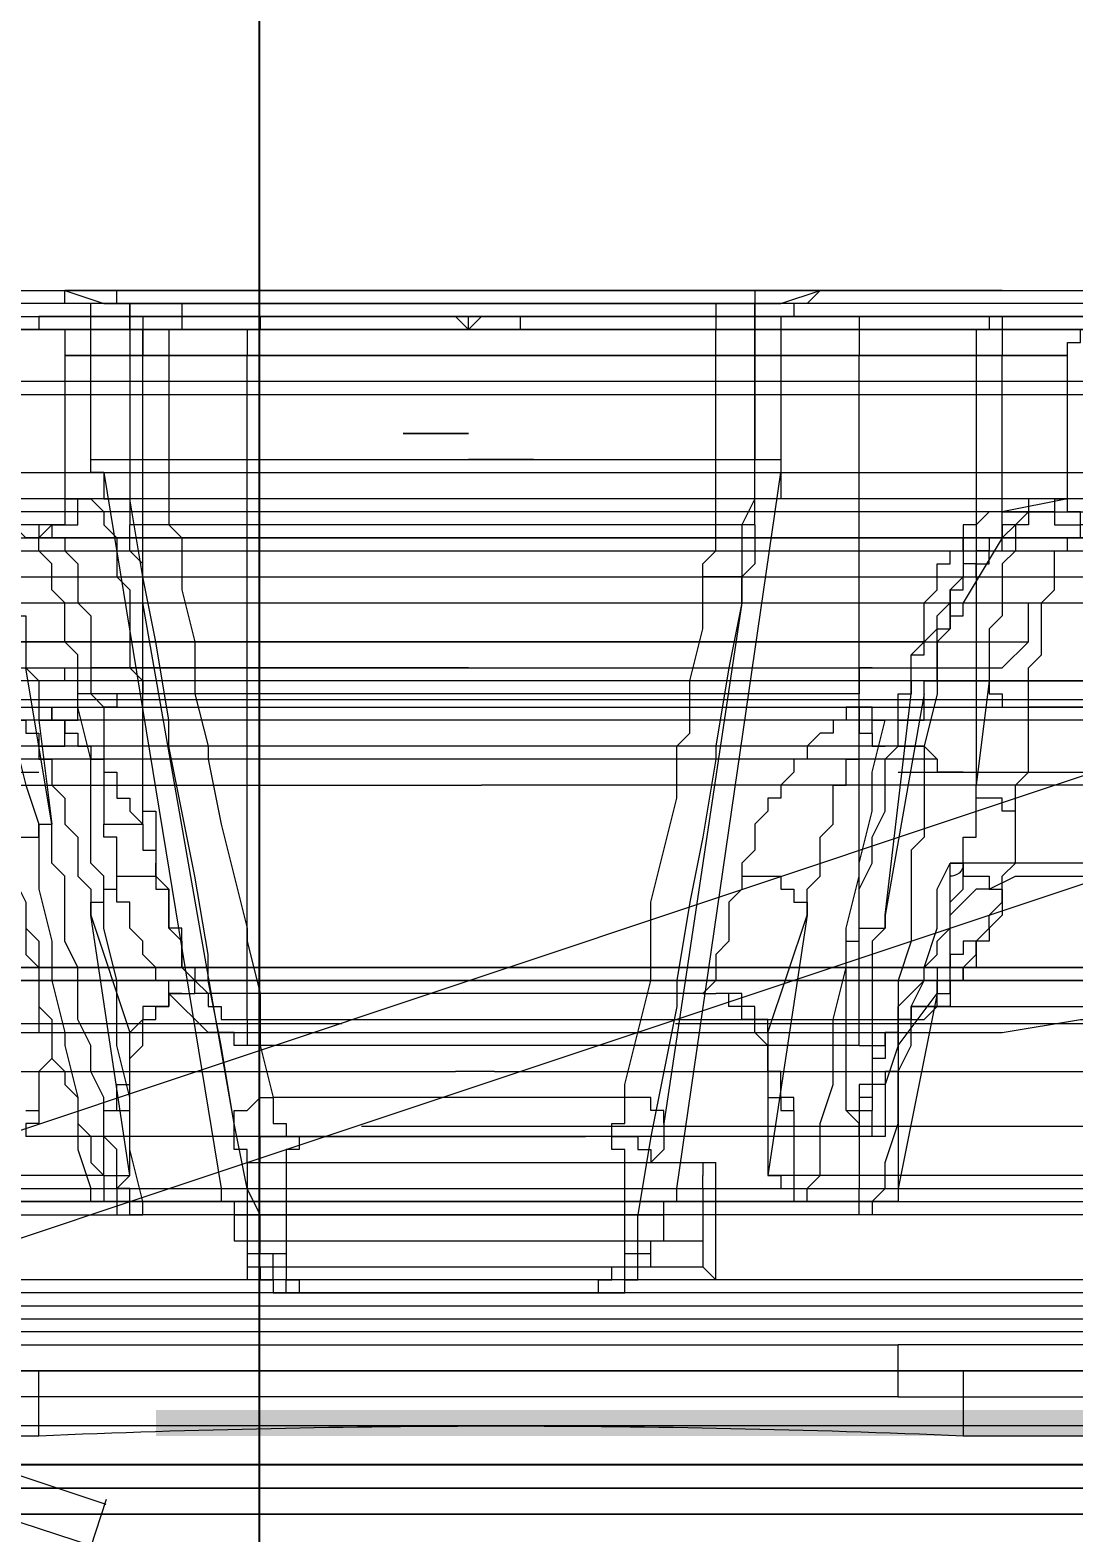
# Model space of a CAD drawing. Header units: millimetres. Extents: x 25083 to 52777, y 24772 to 45779.
# Drawn here: x 39192.09 to 39221.86, y 33704.26 to 33747.13 of the extents above; entities that cross this region are included whole.
import ezdxf

# ---------------------------------------------------------------- set-up
doc = ezdxf.new("R2010")
doc.units = ezdxf.units.MM
doc.layers.add('小车', color=7, linetype='Continuous')
doc.styles.get("Standard").update_dxf_attribs({"font": ''})
doc.styles.get('Standard').set_extended_font_data('SimSun')
doc.dimstyles.new('15', dxfattribs={"dimtxt": 15, "dimasz": 10, "dimexe": 2, "dimexo": 1, "dimgap": 1, "dimtad": 1, "dimdsep": 46, "dimtxsty": 'Standard', "dimcen": 2.5, "dimadec": 0, "dimazin": 0, "dimtfac": 1, "dimtmove": 2, "dimatfit": 3, "dimfxl": 1, "dimtolj": 1, "dimarcsym": 0})
doc.dimstyles.new('ISO-25', dxfattribs={"dimtxt": 2.5, "dimasz": 2.5, "dimexe": 1.25, "dimexo": 0.625, "dimtad": 1, "dimtxsty": 'Standard', "dimcen": 2.5, "dimadec": 0, "dimazin": 0, "dimtfac": 1, "dimtmove": 0, "dimatfit": 3, "dimfxl": 1, "dimarcsym": 0})

# ---------------------------------------------------------------- blocks, each defined once
blk = doc.blocks.new('*D925')
at = {"color": 0, "lineweight": -2}
for p, q in [((29677.862, 34881.662), (29677.862, 32448.293)), ((40733.017, 34757.645), (40733.017, 32448.293)), ((29680.362, 32449.543), (40730.517, 32449.543))]:
    blk.add_line(p, q, dxfattribs=at)
at = {"color": 0}
for points in [[(29680.362, 32449.96), (29680.362, 32449.127), (29677.862, 32449.543)], [(40730.517, 32449.127), (40730.517, 32449.96), (40733.017, 32449.543)]]:
    blk.add_solid(points, dxfattribs=at)
at = {"layer": 'DEFPOINTS', "color": 0}
for p in [(29677.862, 34882.287), (40733.017, 34758.27), (40733.017, 32449.543)]:
    blk.add_point(p, dxfattribs=at)
at = {"color": 0, "insert": (35205.439, 32451.628), "char_height": 2.5, "attachment_point": 5}
blk.add_mtext('11055,15', dxfattribs=at)
blk = doc.blocks.new('zw$D2F4')
h = blk.add_hatch(color=7)
edge = h.paths.add_edge_path(flags=0)
edge.add_spline(control_points=[(528.444, 242.126), (528.444, 242.126), (528.444, 252.524), (528.444, 252.524), (528.444, 252.524), (527.701, 252.524), (527.701, 252.524), (527.701, 252.524), (527.701, 242.126), (527.701, 242.126), (527.701, 242.126), (528.444, 242.126), (528.444, 242.126), (528.444, 242.126), (528.444, 242.126), (528.444, 242.126)], knot_values=[0, 0, 0, 0, 1, 1, 1, 2, 2, 2, 3, 3, 3, 4, 4, 4, 5, 5, 5, 5], degree=3, periodic=0)
edge = h.paths.add_edge_path(flags=0)
edge.add_spline(control_points=[(528.444, 263.294), (528.444, 263.294), (528.444, 295.23), (528.444, 295.23), (528.444, 295.23), (527.701, 295.23), (527.701, 295.23), (527.701, 295.23), (527.701, 263.294), (527.701, 263.294), (527.701, 263.294), (528.444, 263.294), (528.444, 263.294), (528.444, 263.294), (528.444, 263.294), (528.444, 263.294)], knot_values=[0, 0, 0, 0, 1, 1, 1, 2, 2, 2, 3, 3, 3, 4, 4, 4, 5, 5, 5, 5], degree=3, periodic=0)
edge = h.paths.add_edge_path(flags=0)
edge.add_spline(control_points=[(528.444, 306), (528.444, 306), (528.444, 316.398), (528.444, 316.398), (528.444, 316.398), (527.701, 316.398), (527.701, 316.398), (527.701, 316.398), (527.701, 306), (527.701, 306), (527.701, 306), (528.444, 306), (528.444, 306), (528.444, 306), (528.444, 306), (528.444, 306)], knot_values=[0, 0, 0, 0, 1, 1, 1, 2, 2, 2, 3, 3, 3, 4, 4, 4, 5, 5, 5, 5], degree=3, periodic=0)
edge = h.paths.add_edge_path(flags=0)
edge.add_spline(control_points=[(528.444, 327.167), (528.444, 327.167), (528.444, 359.104), (528.444, 359.104), (528.444, 359.104), (527.701, 359.104), (527.701, 359.104), (527.701, 359.104), (527.701, 327.167), (527.701, 327.167), (527.701, 327.167), (528.444, 327.167), (528.444, 327.167), (528.444, 327.167), (528.444, 327.167), (528.444, 327.167)], knot_values=[0, 0, 0, 0, 1, 1, 1, 2, 2, 2, 3, 3, 3, 4, 4, 4, 5, 5, 5, 5], degree=3, periodic=0)
at = {"color": 7, "lineweight": 5}
for points in [[(554.81, 200.534), (554.81, 214.645), (554.439, 217.988), (554.439, 344.25), (554.439, 353.534), (554.439, 356.133), (554.81, 361.704), (554.81, 372.473)], [(554.81, 372.473), (555.182, 372.473), (555.182, 372.102), (554.81, 371.359), (554.81, 368.759), (555.182, 368.017), (555.182, 228.757), (555.182, 219.102), (555.182, 205.362), (554.81, 204.247), (554.81, 200.534)], [(525.844, 201.277), (525.844, 207.59), (525.473, 210.932), (525.473, 355.391), (525.473, 360.59), (525.473, 363.932), (525.844, 366.531), (525.844, 371.359)], [(525.844, 371.359), (525.844, 367.274), (526.216, 365.417), (526.216, 217.616), (526.216, 212.046), (526.216, 208.704), (525.844, 206.476), (525.844, 201.277)], [(560.009, 205.362), (559.638, 205.362), (559.638, 206.476), (560.009, 207.961), (560.009, 208.704), (559.638, 209.446), (559.638, 253.267), (559.267, 265.893), (559.267, 305.628), (559.638, 318.255), (559.638, 340.908), (559.638, 349.82), (559.638, 363.56), (560.009, 365.046), (559.638, 366.16), (559.638, 366.903), (560.009, 367.274)], [(560.009, 367.274), (560.009, 343.878), (560.381, 341.65), (560.381, 232.099), (560.009, 232.099), (560.009, 223.187), (560.009, 205.362)], [(549.24, 233.956), (549.24, 357.619), (548.869, 362.818)], [(526.216, 235.07), (526.216, 339.793)], [(525.473, 232.842), (525.473, 337.937)], [(525.473, 337.937), (525.473, 232.842)], [(560.009, 287.06), (560.009, 334.594), (560.009, 334.223), (559.638, 334.223), (559.638, 332.738), (560.009, 332.366), (560.009, 330.51), (559.638, 329.395), (559.638, 286.318)], [(531.786, 287.06), (531.786, 329.024), (531.415, 329.395), (531.415, 331.995), (531.786, 332.366), (531.786, 333.48), (531.415, 333.48), (531.415, 286.318)], [(530.672, 286.318), (530.672, 327.91), (531.043, 329.024), (531.043, 330.51), (530.672, 331.252), (530.672, 332.738), (531.043, 332.738), (531.043, 287.06)], [(557.781, 287.06), (557.781, 331.995), (557.781, 331.624), (557.41, 331.624), (557.41, 330.51), (557.781, 330.138), (557.781, 327.91), (557.41, 327.167), (557.41, 286.318)], [(548.126, 285.946), (548.126, 329.767), (548.126, 329.395), (548.126, 326.425), (548.497, 324.939), (548.497, 300.058)], [(534.386, 285.946), (534.386, 321.968), (534.757, 321.597), (534.757, 321.226), (534.757, 320.854), (534.757, 320.483), (534.386, 319.74), (534.757, 318.626), (534.757, 313.798)], [(552.954, 321.597), (552.954, 254.01)], [(552.211, 320.854), (552.211, 254.752)], [(540.699, 285.946), (540.699, 320.483), (541.07, 320.111), (541.07, 286.689)], [(535.128, 312.684), (535.128, 320.111), (534.757, 320.111), (534.757, 318.626), (535.128, 318.626), (535.128, 317.141), (534.757, 316.027), (534.757, 314.17), (534.757, 312.684), (534.757, 285.946)], [(541.07, 307.485), (541.07, 316.769), (540.699, 317.141), (540.699, 265.15)], [(534.386, 316.769), (534.386, 287.06)], [(551.468, 313.798), (551.468, 261.808)], [(532.157, 261.808), (532.157, 313.056)], [(529.558, 312.684), (529.558, 298.573)], [(527.701, 298.573), (527.701, 312.313)], [(529.558, 311.57), (529.558, 298.573)], [(531.043, 311.199), (531.043, 259.951)], [(534.757, 307.857), (534.757, 297.087)], [(529.558, 265.15), (529.558, 307.485)], [(529.558, 307.485), (529.558, 265.15)], [(540.699, 265.15), (540.699, 255.495), (541.07, 255.495), (541.07, 307.485)], [(535.128, 296.716), (535.128, 306.743)], [(550.354, 305.257), (550.354, 270.349)], [(549.611, 304.514), (549.611, 271.092)], [(529.558, 303.029), (529.558, 294.859), (529.558, 290.031), (529.558, 269.978)], [(529.558, 269.978), (529.558, 278.148), (529.558, 282.976), (529.558, 303.029)], [(548.497, 301.915), (548.497, 215.017), (548.869, 210.189)], [(560.009, 298.573), (560.009, 301.915)], [(534.014, 301.543), (534.014, 296.716)], [(560.009, 286.318), (560.009, 301.543)], [(528.815, 274.063), (528.815, 300.801)], [(530.301, 300.801), (530.301, 274.063)], [(553.325, 300.801), (553.325, 251.781), (553.696, 243.24), (553.696, 215.017)], [(529.558, 299.687), (529.558, 298.573)], [(552.582, 300.058), (552.211, 299.687), (551.839, 299.687), (551.839, 299.315), (551.097, 299.315), (551.097, 298.944), (550.725, 298.944), (549.611, 298.944), (549.24, 298.573), (548.126, 298.573)], [(548.497, 300.058), (548.497, 298.573)], [(548.126, 299.315), (547.755, 299.315), (546.269, 298.944), (545.155, 298.573), (543.298, 298.573), (541.813, 298.201), (540.699, 298.201), (539.213, 297.83), (538.842, 297.83), (537.356, 297.459), (535.871, 297.459), (534.757, 297.087)], [(544.784, 299.315), (543.67, 299.315), (542.927, 298.944), (541.441, 298.944), (541.07, 298.573), (539.956, 298.573), (539.585, 298.201), (538.471, 298.201), (538.099, 297.83), (537.728, 297.83), (537.356, 297.459), (536.614, 297.459), (536.242, 297.087), (535.5, 297.087), (535.128, 296.716)], [(548.126, 299.315), (548.126, 298.944), (547.755, 298.944), (547.755, 298.573), (547.012, 298.573), (547.012, 298.201), (546.269, 298.201), (545.898, 297.83), (545.526, 297.83), (545.155, 297.83), (544.784, 297.459), (543.67, 297.459), (543.298, 297.087), (542.555, 297.087)], [(544.784, 299.315), (544.784, 298.573), (545.155, 298.573), (545.155, 298.201)], [(547.012, 297.83), (547.012, 299.315)], [(547.383, 297.459), (547.383, 299.315)], [(548.497, 297.459), (549.983, 297.459), (550.354, 297.83), (551.468, 297.83), (551.839, 298.201), (552.582, 298.201), (552.954, 298.573), (553.325, 298.573), (553.325, 298.944), (553.696, 299.315)], [(553.696, 298.201), (553.696, 299.315)], [(559.267, 299.315), (559.267, 298.201)], [(536.242, 287.06), (536.242, 298.944)], [(536.985, 298.573), (536.614, 298.573), (536.614, 298.944), (536.242, 298.944)], [(542.184, 298.944), (541.813, 298.573), (539.213, 298.573), (539.213, 298.201), (538.471, 298.201), (538.099, 298.573), (536.985, 298.573)], [(536.985, 298.944), (536.985, 298.573)], [(545.155, 298.201), (549.611, 298.944)], [(527.701, 298.573), (529.558, 298.573)], [(529.558, 272.206), (529.558, 298.573)], [(548.497, 298.573), (548.497, 298.201), (548.126, 298.201), (548.126, 297.83), (547.755, 297.83), (547.755, 297.459), (547.383, 297.459), (547.383, 297.087), (547.012, 297.087), (547.012, 296.716), (546.64, 296.716), (546.64, 296.344), (545.898, 296.344), (545.898, 295.973), (545.526, 295.973), (545.155, 295.602), (544.412, 295.602), (544.412, 295.23), (544.041, 295.23)], [(548.126, 298.573), (545.155, 298.201)], [(547.383, 298.573), (547.383, 297.83), (547.755, 297.83), (548.126, 297.83), (548.126, 297.459), (548.497, 297.459)], [(548.126, 298.573), (548.126, 298.201), (548.497, 298.201), (548.497, 297.459)], [(548.497, 298.573), (548.497, 287.06)], [(553.325, 298.573), (553.696, 298.201)], [(553.325, 295.602), (553.325, 298.573)], [(554.439, 297.83), (553.696, 297.83), (553.696, 298.201), (553.696, 298.573), (553.325, 298.573)], [(559.638, 298.573), (559.267, 298.573), (559.267, 297.83), (558.895, 297.83), (558.524, 297.83)], [(559.638, 296.344), (559.638, 298.573)], [(559.638, 298.573), (559.638, 295.602)], [(560.009, 297.459), (560.009, 298.573)], [(534.014, 295.602), (534.014, 295.973), (534.757, 295.973), (534.757, 296.344), (535.871, 296.344), (536.242, 296.716), (537.356, 296.716), (538.099, 297.087), (538.842, 297.087), (539.585, 297.459), (541.07, 297.459), (541.813, 297.83), (543.67, 297.83), (544.041, 298.201), (545.155, 298.201)], [(553.696, 298.201), (553.325, 298.201), (553.325, 297.83), (552.954, 297.83), (552.582, 297.459), (551.839, 297.459), (551.468, 297.459), (551.097, 297.087), (548.869, 297.087), (548.497, 296.716)], [(553.696, 298.201), (553.696, 297.459), (554.068, 297.459), (554.439, 297.459)], [(559.267, 298.201), (559.267, 297.459)], [(547.012, 286.689), (547.012, 297.83)], [(548.869, 297.459), (549.24, 297.459), (549.24, 297.83)], [(549.24, 297.83), (549.611, 297.83)], [(549.611, 297.83), (549.611, 297.459)], [(558.524, 297.83), (554.439, 297.83)], [(554.439, 297.83), (554.439, 297.459)], [(554.439, 295.602), (554.439, 297.83)], [(558.524, 295.602), (558.524, 297.83)], [(558.524, 297.83), (558.524, 295.602)], [(559.267, 297.087), (560.009, 297.087), (560.009, 297.459), (560.009, 297.83), (560.381, 297.83)], [(560.381, 297.83), (560.009, 296.716)], [(560.381, 296.344), (560.381, 297.83)], [(534.014, 295.602), (534.386, 295.602), (535.871, 295.973), (537.356, 295.973), (538.842, 296.344), (540.699, 296.344), (542.184, 296.716), (543.67, 296.716), (544.041, 297.087), (547.012, 297.087), (548.497, 297.459)], [(547.383, 286.318), (547.383, 297.459)], [(548.497, 297.459), (548.869, 297.459)], [(548.497, 297.459), (548.497, 297.087)], [(548.497, 297.459), (548.497, 296.716)], [(548.869, 297.087), (548.869, 297.459)], [(554.439, 297.459), (554.439, 297.087), (554.068, 296.716), (553.696, 296.716), (553.325, 296.344), (552.211, 296.344), (551.839, 295.973), (549.611, 295.973), (549.24, 295.602)], [(549.611, 297.459), (549.611, 286.318)], [(559.267, 297.459), (559.267, 296.716)], [(560.009, 296.716), (560.009, 297.459)], [(534.014, 296.716), (534.014, 295.973)], [(535.128, 296.716), (534.757, 296.716), (534.757, 296.344), (534.014, 296.344), (534.014, 295.973)], [(534.386, 296.716), (534.386, 297.087), (534.757, 297.087)], [(535.128, 296.716), (534.386, 296.716)], [(534.757, 297.087), (534.757, 296.344), (535.128, 295.973)], [(555.182, 296.716), (534.757, 293.374)], [(535.128, 295.973), (542.555, 297.087)], [(535.128, 296.716), (536.985, 296.716)], [(535.128, 296.716), (535.128, 295.973)], [(536.985, 296.716), (536.985, 296.344), (537.728, 296.344), (537.728, 295.973), (538.471, 295.973), (538.842, 295.602), (539.585, 295.602), (539.585, 295.23), (539.956, 295.23), (539.956, 294.859), (540.327, 294.859), (540.327, 294.488)], [(536.985, 296.716), (536.985, 295.973), (537.356, 295.973), (539.213, 295.973)], [(538.842, 292.631), (538.842, 293.002), (539.213, 293.002), (539.213, 293.745), (540.327, 294.859), (540.699, 294.859), (540.699, 295.23), (541.07, 295.23), (541.441, 295.602), (541.813, 295.602), (542.184, 295.973), (542.927, 295.973), (542.927, 296.344), (544.784, 296.344), (544.784, 296.716), (545.155, 296.716)], [(542.555, 297.087), (539.213, 295.973)], [(542.555, 297.087), (542.927, 297.087), (542.927, 296.716), (543.298, 296.716), (543.298, 296.344), (543.67, 296.344), (543.67, 295.973), (543.67, 295.23), (544.041, 295.23)], [(548.497, 296.716), (545.155, 296.716)], [(545.155, 296.716), (545.155, 295.602), (545.526, 295.602)], [(548.497, 297.087), (548.497, 286.318)], [(549.24, 295.602), (548.869, 295.602), (548.869, 296.344), (548.497, 296.344), (548.497, 296.716)], [(548.869, 286.318), (548.869, 297.087)], [(549.611, 286.318), (549.611, 297.087)], [(555.182, 296.716), (554.439, 296.716), (554.439, 296.344), (554.439, 295.973)], [(555.182, 296.716), (555.182, 297.087), (555.553, 297.087)], [(555.553, 297.087), (559.267, 297.087)], [(555.553, 297.087), (555.553, 295.973)], [(559.267, 297.087), (559.267, 295.973)], [(559.267, 295.973), (559.267, 297.087)], [(559.267, 296.716), (559.267, 296.344)], [(560.009, 296.716), (560.009, 295.973), (559.638, 295.973), (559.267, 295.973)], [(560.009, 286.689), (560.009, 296.716)], [(560.009, 296.716), (560.009, 294.488)], [(558.524, 295.602), (559.267, 295.602), (559.267, 295.973), (559.638, 295.973), (559.638, 296.344)], [(559.267, 296.344), (559.267, 295.23)], [(559.267, 295.973), (560.009, 295.973), (560.009, 296.344), (560.381, 296.344)], [(559.638, 292.26), (559.638, 296.344)], [(560.381, 287.06), (560.381, 296.344)], [(534.014, 295.973), (534.014, 295.602)], [(534.014, 292.26), (534.757, 292.631), (536.614, 293.002), (538.842, 293.374), (540.699, 293.745), (541.441, 293.745), (543.67, 294.116), (547.383, 294.859), (548.126, 294.859), (550.354, 295.23), (552.211, 295.602), (554.439, 295.973)], [(535.128, 295.973), (539.213, 295.973)], [(540.327, 294.488), (540.327, 294.859), (539.956, 294.859), (539.956, 295.602), (539.585, 295.602), (539.213, 295.973)], [(551.468, 295.602), (552.582, 295.602), (552.954, 295.973), (553.696, 295.973)], [(559.267, 295.973), (553.696, 295.973)], [(553.696, 294.859), (553.696, 295.973)], [(555.553, 295.973), (554.439, 295.973)], [(554.439, 278.148), (554.439, 295.973)], [(559.267, 295.973), (555.553, 295.973)], [(555.553, 295.973), (555.553, 278.148)], [(559.267, 278.148), (559.267, 295.973)], [(559.267, 295.973), (559.267, 294.859)], [(534.014, 285.946), (534.014, 295.602)], [(536.614, 293.002), (551.468, 295.602)], [(545.526, 295.602), (545.526, 295.23), (543.298, 295.23), (543.298, 294.859), (542.184, 294.859), (541.813, 294.488), (541.07, 294.488), (541.07, 294.116), (540.699, 294.116), (540.327, 293.745), (539.956, 293.745), (539.956, 293.374), (539.585, 293.374), (539.585, 292.631)], [(545.526, 295.602), (549.24, 295.602)], [(545.526, 295.602), (558.524, 295.602)], [(551.468, 295.602), (552.211, 295.602), (552.211, 294.859), (552.211, 294.488)], [(553.325, 271.092), (553.325, 295.602)], [(553.325, 295.602), (554.439, 295.602)], [(554.439, 295.602), (558.524, 295.602)], [(554.439, 271.092), (554.439, 295.602)], [(558.524, 292.631), (558.524, 295.602)], [(559.638, 295.602), (558.524, 295.602)], [(558.524, 295.602), (558.524, 271.092)], [(559.638, 295.602), (559.638, 271.092)], [(540.327, 294.116), (540.699, 294.116), (541.07, 294.488), (542.184, 294.488), (542.184, 294.859), (543.298, 294.859), (543.67, 295.23), (544.041, 295.23)], [(559.267, 295.23), (559.267, 294.859)], [(553.696, 294.859), (553.325, 294.488), (552.211, 294.488)], [(559.267, 294.859), (553.696, 294.859)], [(553.696, 279.262), (553.696, 294.859)], [(559.267, 294.859), (559.267, 293.745)], [(559.267, 294.859), (559.267, 279.262)], [(560.009, 294.488), (559.267, 294.488), (559.267, 294.859)], [(552.211, 294.488), (551.839, 294.488), (550.354, 294.116), (548.869, 294.116), (547.383, 293.745), (547.012, 293.745), (545.155, 293.374), (542.184, 292.631), (541.813, 292.631), (540.327, 292.26), (538.842, 292.26), (537.356, 291.888)], [(540.327, 294.488), (540.327, 294.116)], [(540.327, 286.689), (540.327, 294.116)], [(552.211, 294.488), (552.211, 279.633)], [(560.009, 294.488), (560.009, 287.06)], [(559.267, 293.745), (559.267, 293.374)], [(559.267, 293.745), (559.267, 292.631)], [(534.757, 293.374), (534.386, 293.374), (534.386, 293.002), (533.272, 293.002), (533.272, 292.631), (532.9, 292.631)], [(534.757, 293.374), (534.386, 293.374), (534.386, 293.002), (534.014, 293.002), (534.014, 292.631), (534.014, 292.26)], [(535.5, 292.631), (535.871, 292.631), (535.871, 293.002), (536.614, 293.002)], [(536.614, 293.002), (536.985, 293.002), (536.985, 292.631), (537.356, 292.26), (537.356, 291.888)], [(532.9, 292.631), (532.529, 292.631), (532.529, 292.26), (532.157, 292.26), (532.157, 291.888), (531.786, 291.888), (531.786, 291.517)], [(535.5, 292.631), (532.157, 292.631)], [(532.157, 285.946), (532.157, 292.631)], [(532.9, 291.517), (532.9, 292.631)], [(533.272, 292.631), (533.272, 286.689)], [(535.5, 292.631), (535.5, 285.946)], [(535.5, 292.631), (535.5, 291.517)], [(535.5, 292.631), (535.5, 292.26), (536.242, 292.26), (536.242, 291.888), (536.242, 291.517)], [(538.842, 285.946), (538.842, 292.631)], [(539.585, 292.631), (538.842, 292.631)], [(539.585, 292.631), (558.524, 292.631)], [(539.585, 292.631), (539.585, 275.177)], [(559.638, 292.26), (559.267, 292.26), (559.267, 292.631), (558.524, 292.631)], [(558.524, 275.177), (558.524, 292.631)], [(559.267, 292.631), (559.267, 286.689)], [(531.786, 291.517), (532.157, 291.517), (532.157, 291.888), (532.9, 291.888), (532.9, 292.26), (534.014, 292.26)], [(534.014, 292.26), (534.014, 281.49)], [(559.638, 275.177), (559.638, 292.26)], [(537.356, 291.888), (536.614, 291.888), (536.614, 291.517), (536.242, 291.517)], [(537.356, 281.861), (537.356, 291.888)], [(531.786, 290.774), (531.786, 291.517)], [(532.9, 291.517), (532.157, 291.517), (532.157, 291.145), (531.786, 291.145), (531.786, 290.774)], [(531.786, 291.517), (531.786, 282.233)], [(535.5, 291.517), (532.9, 291.517)], [(536.242, 290.774), (536.242, 291.145), (535.871, 291.145), (535.871, 291.517), (535.5, 291.517)], [(536.242, 291.517), (536.242, 290.774)], [(536.242, 282.233), (536.242, 291.517)], [(531.786, 282.976), (531.786, 290.774)], [(536.242, 290.774), (536.242, 282.976)], [(529.558, 288.917), (529.558, 285.946), (529.558, 285.204)], [(529.558, 285.204), (529.558, 288.175), (529.558, 288.917)], [(556.296, 288.175), (556.296, 286.689), (556.296, 286.318)], [(556.296, 286.318), (556.296, 287.803), (556.296, 288.175)], [(560.381, 286.318), (560.381, 287.803), (560.381, 288.175)], [(560.381, 288.175), (560.381, 286.689), (560.381, 286.318)], [(526.216, 287.432), (526.216, 285.946)], [(531.043, 287.06), (531.043, 286.689)], [(531.786, 286.689), (531.786, 287.06)], [(534.386, 287.06), (534.386, 254.01)], [(536.242, 275.548), (536.242, 287.06)], [(548.497, 287.06), (548.497, 275.548)], [(557.781, 286.689), (557.781, 287.06)], [(560.009, 287.06), (560.009, 279.633)], [(560.009, 287.06), (560.009, 286.689)], [(560.381, 278.148), (560.381, 287.06)], [(529.558, 286.689), (529.558, 286.318)], [(531.043, 286.689), (531.043, 239.898), (530.672, 239.898), (530.672, 241.383), (531.043, 242.126), (531.043, 243.24), (530.672, 243.983), (530.672, 285.946)], [(531.415, 285.946), (531.415, 239.155), (531.786, 239.527), (531.786, 240.269), (531.415, 241.012), (531.415, 243.24), (531.786, 244.354), (531.786, 286.689)], [(533.272, 286.689), (533.272, 286.318)], [(538.099, 285.946), (538.099, 286.689)], [(540.327, 279.633), (540.327, 286.689)], [(541.07, 286.689), (541.07, 252.524), (540.699, 252.153), (540.699, 285.946)], [(547.012, 286.318), (547.012, 286.689)], [(557.41, 285.946), (557.41, 245.468), (557.781, 244.726), (557.781, 242.497), (557.41, 242.126), (557.41, 241.012), (557.781, 241.012), (557.781, 286.689)], [(559.267, 286.689), (559.267, 286.318)], [(559.267, 286.689), (559.267, 286.318)], [(559.267, 284.461), (559.267, 284.832), (559.638, 284.832), (559.638, 285.946), (559.267, 286.318), (559.638, 286.318), (559.638, 286.689), (559.267, 286.318)], [(559.638, 285.946), (559.638, 242.497), (560.009, 241.755), (560.009, 240.641), (559.638, 239.898), (559.638, 238.412), (560.009, 238.412), (560.009, 286.689)], [(560.009, 285.946), (560.009, 286.689)], [(529.558, 286.318), (529.558, 285.946)], [(530.672, 285.946), (530.672, 286.318)], [(531.415, 286.318), (531.415, 285.946)], [(533.272, 286.318), (533.272, 280.005)], [(540.699, 285.946), (540.699, 286.318)], [(547.012, 274.806), (547.012, 286.318)], [(547.383, 275.177), (547.383, 286.318)], [(548.497, 286.318), (548.497, 275.548), (548.497, 275.177)], [(548.869, 275.548), (548.869, 286.318)], [(549.611, 286.318), (549.611, 275.177)], [(555.553, 284.461), (555.553, 285.946), (555.553, 286.318)], [(555.553, 286.318), (555.553, 285.204), (555.553, 284.832), (555.553, 284.461)], [(557.41, 286.318), (557.41, 285.946)], [(559.267, 286.318), (559.267, 285.575)], [(559.267, 286.318), (559.267, 284.832), (559.267, 284.461)], [(559.638, 285.946), (559.638, 286.318)], [(532.157, 279.262), (532.157, 285.946)], [(534.014, 266.264), (534.014, 285.946)], [(534.386, 274.806), (534.386, 285.946)], [(534.757, 285.946), (534.757, 275.177)], [(535.5, 285.946), (535.5, 279.262)], [(538.099, 285.575), (538.099, 285.946)], [(538.842, 275.177), (538.842, 285.946)], [(539.213, 285.946), (539.213, 279.633)], [(546.269, 279.262), (546.269, 285.946)], [(548.497, 275.177), (548.497, 248.811), (548.126, 246.954), (548.126, 269.978), (548.126, 277.405), (548.126, 285.946)], [(559.267, 285.575), (559.267, 285.204)], [(559.267, 285.575), (559.267, 285.204)], [(560.009, 285.575), (560.009, 285.946)], [(560.009, 285.204), (560.009, 285.575)], [(560.009, 285.204), (560.009, 285.575)], [(560.381, 285.204), (560.381, 285.575)], [(559.267, 285.204), (559.267, 283.347)], [(560.009, 285.204), (560.009, 282.976)], [(560.009, 283.718), (560.009, 285.204)], [(560.009, 282.976), (560.009, 285.204)], [(560.381, 283.347), (560.381, 285.204)], [(560.009, 283.347), (560.009, 283.718)], [(531.786, 282.976), (531.786, 282.233)], [(531.786, 282.976), (531.786, 282.604), (532.157, 282.604), (532.157, 282.233), (532.529, 282.233), (532.529, 281.861), (532.9, 281.861)], [(535.5, 281.861), (535.871, 281.861), (535.871, 282.233), (536.242, 282.233), (536.242, 282.604), (536.242, 282.976)], [(536.242, 282.233), (536.242, 282.976)], [(559.267, 283.347), (559.267, 282.976)], [(559.267, 282.976), (559.267, 282.233)], [(560.009, 282.976), (560.009, 283.347)], [(560.009, 282.976), (560.009, 282.604)], [(560.009, 273.32), (560.009, 282.976)], [(560.009, 281.861), (560.009, 282.976)], [(531.786, 282.233), (531.786, 281.861), (532.157, 281.861), (532.157, 281.49), (532.529, 281.49), (532.529, 281.119), (532.9, 281.119)], [(531.786, 282.233), (531.786, 281.861), (532.529, 281.861), (532.529, 281.49), (532.9, 281.49), (533.272, 281.49), (534.014, 281.49)], [(536.242, 282.233), (536.242, 281.49), (535.871, 281.49), (535.871, 281.119), (535.5, 281.119)], [(536.242, 282.233), (536.614, 282.233), (536.614, 281.861), (537.356, 281.861)], [(559.267, 282.233), (559.267, 281.861)], [(560.381, 271.092), (560.381, 282.233)], [(532.9, 281.861), (535.5, 281.861)], [(532.9, 281.119), (532.9, 281.861)], [(535.5, 281.861), (535.5, 281.119)], [(536.614, 280.747), (536.985, 280.747), (536.985, 281.119), (537.356, 281.119), (537.356, 281.49), (537.356, 281.861)], [(537.356, 281.861), (537.728, 281.861), (540.699, 281.119), (542.927, 281.119), (545.898, 280.376), (547.383, 280.376), (547.755, 280.005), (549.24, 280.005), (550.725, 279.633), (552.211, 279.633)], [(559.267, 281.861), (559.267, 278.891)], [(560.009, 268.121), (560.009, 281.861)], [(534.014, 281.49), (534.014, 280.747), (534.386, 280.747), (534.386, 280.376), (534.757, 280.376)], [(554.439, 278.148), (553.696, 278.519), (551.468, 278.519), (549.611, 278.891), (547.383, 279.262), (547.012, 279.262), (544.784, 279.633), (542.927, 280.005), (540.699, 280.376), (539.956, 280.376), (536.242, 281.119), (534.014, 281.49)], [(532.9, 281.119), (533.272, 281.119), (533.272, 280.747), (534.014, 280.747), (534.386, 280.747), (534.386, 280.376), (534.757, 280.376)], [(536.614, 280.747), (535.871, 280.747), (535.5, 281.119)], [(549.611, 281.119), (549.611, 280.376)], [(551.468, 278.519), (536.614, 280.747)], [(533.272, 280.005), (533.272, 279.633)], [(534.757, 280.376), (555.182, 277.405)], [(549.611, 280.376), (549.611, 279.633)], [(532.157, 279.262), (532.529, 279.633)], [(532.9, 279.633), (532.529, 279.633)], [(534.757, 279.633), (532.9, 279.633)], [(534.757, 279.633), (535.128, 279.633)], [(535.5, 279.633), (535.128, 279.633)], [(539.213, 279.633), (539.213, 279.262)], [(540.327, 279.633), (540.327, 279.262)], [(544.041, 278.519), (543.298, 278.519), (542.927, 278.891), (541.813, 278.891), (541.441, 279.262), (540.699, 279.262), (540.327, 279.633)], [(549.611, 279.633), (549.611, 275.548)], [(551.468, 278.519), (552.211, 278.519), (552.211, 279.262), (552.211, 279.633)], [(552.211, 279.633), (552.582, 279.633), (552.954, 279.262), (553.696, 279.262)], [(560.009, 279.633), (560.009, 279.262), (559.267, 279.262)], [(560.009, 279.633), (560.009, 277.405)], [(532.157, 279.262), (535.5, 279.262)], [(536.985, 277.034), (537.356, 277.034), (537.356, 277.405), (538.099, 277.405), (538.099, 277.777), (538.842, 277.777), (539.213, 278.148), (539.585, 278.148), (539.585, 278.519), (539.956, 278.519), (539.956, 278.891), (540.327, 278.891), (540.327, 279.262)], [(539.213, 279.262), (539.213, 276.291)], [(539.213, 277.777), (539.585, 277.777), (539.585, 278.148), (539.956, 278.148), (539.956, 278.519), (540.327, 278.519), (540.327, 279.262)], [(546.269, 278.891), (546.269, 279.262)], [(553.696, 279.262), (559.267, 279.262)], [(553.696, 278.148), (553.696, 279.262)], [(559.267, 279.262), (559.267, 278.148)], [(546.269, 275.92), (546.269, 278.891)], [(559.267, 278.891), (559.267, 277.777)], [(544.041, 278.519), (543.67, 278.519), (543.67, 277.405), (543.298, 277.405), (543.298, 277.034), (542.927, 277.034), (542.927, 276.662), (542.555, 276.662)], [(548.126, 275.548), (548.126, 275.92), (547.755, 275.92), (547.755, 276.291), (547.383, 276.662), (547.012, 276.662), (547.012, 277.034), (546.64, 277.034), (546.269, 277.405), (545.898, 277.405), (545.898, 277.777), (545.526, 277.777), (545.155, 278.148), (544.412, 278.148), (544.041, 278.519)], [(553.696, 278.148), (552.582, 278.148), (552.211, 278.519), (551.468, 278.519)], [(553.696, 278.148), (559.267, 278.148)], [(555.182, 277.405), (554.439, 277.405), (554.439, 277.777), (554.439, 278.148)], [(554.439, 278.148), (555.553, 278.148)], [(559.267, 278.148), (555.553, 278.148)], [(555.553, 278.148), (555.553, 277.405)], [(559.267, 278.148), (559.267, 277.405)], [(560.381, 278.148), (559.267, 278.148)], [(559.267, 277.405), (559.267, 278.148)], [(559.267, 278.148), (560.009, 278.148), (560.009, 277.777), (560.009, 277.405)], [(560.381, 276.291), (560.381, 278.148)], [(535.128, 277.777), (535.128, 277.405), (534.757, 277.405), (534.757, 276.662)], [(539.213, 277.777), (535.128, 277.777)], [(542.555, 276.662), (535.128, 277.777)], [(535.128, 277.034), (535.128, 277.777)], [(539.213, 277.777), (537.356, 277.777), (537.356, 277.405), (536.985, 277.405), (536.985, 277.034)], [(539.213, 277.777), (542.555, 276.662)], [(555.553, 277.405), (555.182, 277.405)], [(559.267, 277.405), (555.553, 277.405)], [(559.267, 277.777), (559.267, 277.405)], [(559.267, 277.777), (559.267, 277.405)], [(559.267, 277.405), (559.267, 276.291)], [(560.381, 276.291), (560.009, 276.662), (560.009, 277.034), (559.638, 277.034), (559.638, 277.405), (559.267, 277.405)], [(560.009, 277.405), (560.381, 276.291)], [(535.128, 277.034), (534.386, 277.034), (534.386, 276.662)], [(534.757, 263.294), (534.757, 255.124), (535.128, 254.381), (535.128, 258.094), (535.128, 259.951), (535.128, 277.034)], [(536.985, 277.034), (535.128, 277.034)], [(534.386, 276.662), (534.757, 276.662)], [(534.757, 276.662), (534.757, 254.01), (534.386, 252.895), (534.386, 252.153), (534.757, 251.781), (534.757, 251.41), (534.386, 251.039), (534.386, 251.41), (534.386, 252.524), (534.386, 262.179)], [(534.757, 276.662), (535.128, 276.291), (536.614, 276.291), (537.728, 275.92), (539.585, 275.92), (541.07, 275.548), (542.184, 275.548), (543.67, 275.177), (544.041, 275.177), (545.526, 274.806), (546.64, 274.806), (548.126, 274.434)], [(542.555, 276.662), (543.298, 276.662), (543.67, 276.291), (544.784, 276.291), (545.155, 275.92), (546.269, 275.92), (546.269, 275.548), (547.012, 275.548), (547.012, 275.177), (547.755, 275.177), (547.755, 274.806), (548.126, 274.806), (548.126, 274.434)], [(539.213, 276.291), (539.213, 275.92)], [(559.267, 276.291), (559.267, 275.548)], [(539.213, 275.92), (539.213, 271.092), (539.585, 268.864), (539.585, 256.238)], [(546.269, 272.949), (546.269, 275.92)], [(536.242, 274.806), (536.242, 275.548)], [(536.242, 274.806), (536.242, 275.177), (536.614, 275.177), (536.985, 275.548)], [(536.985, 275.548), (541.813, 275.548), (541.813, 275.177), (542.184, 275.177)], [(536.985, 275.548), (536.985, 274.806)], [(548.497, 275.177), (548.497, 275.548), (548.126, 275.548)], [(548.497, 275.548), (548.497, 275.177)], [(548.869, 275.177), (548.869, 275.548)], [(559.267, 275.548), (559.267, 273.692)], [(534.386, 274.806), (534.014, 274.806), (534.014, 275.177)], [(534.014, 275.177), (534.757, 275.177)], [(537.356, 275.177), (534.757, 275.177)], [(534.757, 275.177), (534.757, 274.063)], [(539.956, 272.949), (539.956, 273.692), (539.585, 273.692), (539.585, 274.063), (539.213, 274.063), (539.213, 274.434), (538.471, 274.434), (538.471, 274.806), (537.728, 274.806), (537.728, 275.177), (537.356, 275.177)], [(538.842, 274.063), (538.099, 274.063), (538.099, 274.434), (537.728, 274.434), (537.728, 274.806), (537.356, 274.806), (537.356, 275.177)], [(538.842, 275.177), (538.842, 274.434), (539.213, 274.434), (539.213, 273.692), (539.585, 273.692), (539.585, 273.32), (539.956, 272.949), (540.327, 272.949), (540.327, 272.577), (540.699, 272.577), (540.699, 272.206), (541.07, 272.206), (541.441, 271.835), (541.813, 271.835), (542.184, 271.463), (542.555, 271.463), (542.927, 271.092), (543.67, 271.092), (544.041, 270.721), (545.526, 270.721)], [(538.842, 275.177), (539.585, 275.177)], [(539.585, 275.177), (558.524, 275.177)], [(539.585, 275.177), (539.585, 274.063), (539.956, 274.063), (540.699, 273.32), (541.07, 273.32), (541.441, 272.949), (541.813, 272.949), (542.184, 272.577), (542.927, 272.577), (543.298, 272.206), (544.784, 272.206), (544.784, 271.835), (546.269, 271.835)], [(542.184, 275.177), (543.298, 275.177), (544.041, 274.806), (544.784, 274.806), (545.526, 274.434), (547.012, 274.434), (547.383, 274.063), (548.126, 274.063)], [(542.184, 275.177), (542.184, 274.434), (542.555, 274.434)], [(548.126, 275.177), (547.755, 275.177), (547.755, 274.806), (547.383, 274.806), (547.383, 274.434)], [(547.383, 273.32), (547.383, 274.434), (547.383, 274.806), (547.383, 275.177)], [(548.497, 275.177), (548.126, 275.177)], [(548.126, 274.434), (548.126, 274.806), (548.497, 274.806), (548.497, 275.177)], [(548.497, 275.177), (548.869, 275.177)], [(549.24, 275.177), (548.869, 275.177)], [(549.611, 274.806), (549.611, 275.177), (549.24, 275.177)], [(549.611, 275.177), (549.611, 274.806)], [(559.638, 275.177), (558.524, 275.177)], [(558.524, 271.835), (558.524, 275.177)], [(559.638, 270.721), (559.638, 275.177)], [(534.386, 274.806), (534.757, 274.434), (535.5, 274.434), (536.614, 274.063), (538.099, 274.063), (538.842, 273.692), (539.956, 273.692), (540.699, 273.32), (541.07, 273.32), (542.184, 272.949), (543.298, 272.949), (544.041, 272.577)], [(534.757, 274.063), (534.386, 274.063), (534.386, 274.434), (534.386, 274.806)], [(536.242, 274.434), (536.242, 274.806)], [(536.242, 274.434), (536.242, 274.806), (536.985, 274.806)], [(549.24, 272.949), (548.869, 272.949), (547.383, 273.32), (544.784, 273.32), (544.412, 273.692), (541.813, 273.692), (540.699, 274.063), (538.842, 274.063), (537.728, 274.434), (536.242, 274.434)], [(542.555, 274.434), (542.184, 274.434), (541.813, 274.806), (536.985, 274.806)], [(542.555, 274.434), (548.869, 273.692)], [(548.869, 273.32), (542.555, 274.434)], [(547.012, 273.32), (547.012, 274.806)], [(528.815, 274.063), (528.815, 260.323)], [(528.815, 274.063), (530.301, 274.063)], [(530.301, 260.323), (530.301, 274.063)], [(530.301, 261.065), (530.301, 274.063)], [(538.842, 274.063), (534.757, 274.063)], [(540.327, 272.949), (534.757, 274.063)], [(538.842, 274.063), (540.327, 272.949)], [(538.842, 274.063), (539.585, 274.063), (539.585, 273.692), (539.956, 273.692), (539.956, 272.949), (540.327, 272.949), (540.327, 272.577)], [(546.64, 274.063), (546.64, 272.577)], [(547.383, 274.063), (547.383, 273.32)], [(548.126, 274.063), (548.126, 273.32), (548.497, 273.32), (548.869, 273.32)], [(548.126, 274.063), (548.869, 274.063), (548.869, 273.692), (549.983, 273.692), (549.983, 273.32), (550.354, 273.32)], [(529.558, 273.692), (529.558, 273.32)], [(549.24, 272.949), (549.24, 273.692), (548.869, 273.692)], [(548.869, 273.692), (549.983, 273.692), (550.354, 273.32), (551.468, 273.32), (551.839, 272.949), (552.582, 272.949), (552.582, 272.577), (552.954, 272.577), (552.954, 272.206), (553.325, 272.206)], [(559.267, 273.692), (559.267, 273.32)], [(529.558, 273.32), (529.558, 272.949)], [(547.383, 273.32), (547.012, 272.949)], [(547.012, 272.949), (547.012, 273.32)], [(548.869, 273.32), (549.24, 273.32), (549.24, 272.949), (550.354, 272.949), (550.725, 272.577), (551.468, 272.577), (551.468, 272.206)], [(550.354, 273.32), (550.725, 272.949), (551.097, 272.949), (551.468, 272.577), (551.839, 272.577), (551.839, 272.206), (552.211, 272.206)], [(550.354, 273.32), (550.354, 272.949), (550.725, 272.949), (550.725, 272.577), (551.097, 272.577), (551.097, 272.206), (551.468, 272.206)], [(559.267, 273.32), (559.267, 272.206)], [(560.009, 271.835), (560.009, 273.32)], [(529.558, 272.949), (529.558, 271.092)], [(540.327, 272.577), (539.956, 272.577), (539.956, 272.949)], [(539.956, 272.949), (539.956, 265.522)], [(540.327, 272.949), (540.699, 272.949), (540.699, 272.577), (542.555, 272.577)], [(541.813, 271.463), (541.813, 272.206), (541.441, 272.206), (541.441, 272.577), (541.07, 272.577), (541.07, 272.949), (540.327, 272.949)], [(546.269, 272.206), (546.269, 272.949)], [(547.012, 272.949), (546.64, 272.949)], [(546.64, 272.949), (546.64, 265.15)], [(546.64, 272.206), (546.64, 272.949)], [(554.068, 271.092), (554.068, 271.463), (553.696, 271.835), (553.325, 271.835), (553.325, 272.206), (552.211, 272.206), (551.839, 272.577), (550.725, 272.577), (550.354, 272.949), (549.24, 272.949)], [(549.24, 272.949), (549.24, 268.121)], [(541.813, 271.463), (541.813, 271.835), (541.07, 271.835), (541.07, 272.206), (540.699, 272.206), (540.699, 272.577), (540.327, 272.577)], [(543.298, 271.463), (543.298, 271.835), (542.555, 272.577)], [(542.555, 272.577), (543.67, 272.577)], [(544.041, 258.466), (544.041, 272.577)], [(546.64, 272.577), (546.64, 272.206)], [(527.701, 258.094), (527.701, 272.206)], [(529.558, 272.206), (527.701, 272.206)], [(529.558, 272.206), (529.558, 258.466)], [(529.558, 272.206), (529.558, 259.209)], [(544.041, 272.206), (543.67, 272.206), (543.67, 271.463), (543.298, 271.463)], [(545.526, 270.721), (545.526, 271.092), (545.898, 271.092), (545.898, 271.835), (546.269, 271.835)], [(546.64, 264.779), (546.64, 267.75), (546.269, 268.493), (546.269, 272.206)], [(558.524, 271.835), (546.269, 271.835)], [(549.24, 271.463), (546.269, 271.835)], [(553.325, 271.092), (551.468, 272.206)], [(554.068, 269.978), (554.068, 270.349), (553.696, 270.721), (553.696, 271.092), (553.325, 271.092), (553.325, 271.463), (552.954, 271.463), (552.954, 271.835), (552.582, 271.835), (552.582, 272.206), (552.211, 272.206)], [(552.211, 272.206), (552.211, 271.835), (552.582, 271.835), (552.582, 271.463), (552.954, 271.463), (552.954, 271.092), (553.325, 271.092)], [(553.325, 271.092), (553.325, 272.206)], [(554.068, 271.092), (554.068, 271.835), (553.696, 271.835), (553.696, 272.206), (553.325, 272.206)], [(558.524, 269.235), (558.524, 271.835)], [(559.638, 270.721), (559.638, 271.463), (559.267, 271.463), (559.267, 271.835), (558.895, 271.835), (558.524, 271.835)], [(559.267, 272.206), (559.267, 271.092)], [(560.009, 268.864), (560.009, 271.835)], [(543.298, 271.463), (543.298, 271.092), (542.555, 271.092), (542.184, 271.463), (541.813, 271.463)], [(543.298, 271.463), (543.67, 270.721), (543.67, 259.951)], [(549.24, 271.463), (548.869, 271.463), (548.869, 271.092), (548.497, 271.092), (548.497, 270.721), (548.497, 270.349)], [(554.439, 269.607), (554.439, 270.349), (553.696, 270.349), (553.696, 270.721), (552.954, 270.721), (552.582, 271.092), (552.211, 271.092), (551.839, 271.092), (551.097, 271.092), (550.725, 271.463), (549.24, 271.463)], [(526.216, 271.092), (526.216, 270.721)], [(529.558, 271.092), (529.558, 270.349)], [(549.611, 271.092), (550.354, 270.349)], [(553.325, 268.121), (553.325, 270.349), (553.325, 271.092)], [(554.068, 269.607), (554.068, 270.349), (553.696, 270.349), (553.696, 270.721), (553.325, 271.092)], [(553.325, 271.092), (554.439, 271.092)], [(554.439, 269.235), (554.068, 271.092)], [(554.068, 271.092), (554.068, 265.15)], [(554.439, 271.092), (558.524, 271.092)], [(554.439, 269.235), (554.439, 271.092)], [(559.638, 271.092), (558.524, 271.092)], [(558.524, 271.092), (558.524, 269.235)], [(559.267, 271.092), (559.267, 270.721)], [(559.638, 271.092), (559.638, 268.121)], [(545.526, 270.721), (546.269, 270.721), (546.64, 270.349), (548.497, 270.349)], [(559.267, 270.721), (559.267, 269.978)], [(559.638, 268.121), (559.638, 270.721)], [(548.497, 270.349), (549.611, 270.349), (549.983, 269.978), (551.468, 269.978), (551.839, 269.607), (552.954, 269.607), (552.954, 269.235), (553.325, 269.235), (553.325, 268.864), (553.696, 268.864)], [(548.497, 264.408), (548.497, 270.349)], [(550.354, 270.349), (551.468, 270.349)], [(529.558, 269.978), (529.558, 267.378), (529.558, 267.007), (529.558, 266.636)], [(529.558, 266.636), (529.558, 269.235), (529.558, 269.978)], [(554.068, 269.978), (554.068, 269.607)], [(554.068, 269.607), (554.068, 269.978)], [(559.267, 269.978), (559.267, 269.607)], [(554.439, 269.607), (553.696, 269.607), (553.696, 269.235), (553.696, 268.864)], [(554.439, 269.235), (554.439, 269.607), (554.068, 269.607)], [(554.439, 269.607), (554.439, 269.235)], [(559.267, 269.607), (559.267, 269.235)], [(553.325, 268.121), (553.696, 268.493), (553.696, 268.864), (554.068, 268.864), (554.068, 269.235), (554.439, 269.235)], [(554.068, 237.298), (554.068, 259.58), (554.439, 262.922), (554.439, 269.235)], [(554.439, 269.235), (558.524, 269.235)], [(558.524, 269.235), (558.895, 269.235), (558.895, 268.864), (559.267, 268.864), (559.267, 268.493), (559.638, 268.493), (559.638, 268.121)], [(559.267, 269.235), (559.267, 268.493)]]:
    blk.add_lwpolyline(points, dxfattribs=at)
for points in [[(540.699, 306.371), (540.699, 299.687), (540.699, 293.002), (540.699, 286.318)], [(538.099, 305.628), (538.099, 299.315), (538.099, 293.002), (538.099, 286.689)], [(554.068, 269.978), (554.068, 281.49), (554.068, 293.002), (554.068, 304.514)], [(539.213, 301.915), (539.213, 296.716), (539.213, 291.517), (539.213, 285.946)], [(526.216, 301.172), (526.216, 296.716), (526.216, 291.888), (526.216, 287.432)], [(550.354, 273.32), (550.354, 282.604), (550.354, 291.888), (550.354, 301.172)], [(546.269, 299.687), (546.269, 295.23), (546.269, 290.774), (546.269, 285.946)], [(546.64, 299.687), (546.64, 299.315), (546.64, 298.944), (546.64, 298.573)], [(548.126, 274.063), (548.126, 282.604), (548.126, 291.517), (548.126, 300.058)], [(547.383, 298.573), (547.383, 298.573), (547.383, 298.944), (547.383, 298.944)], [(527.701, 272.206), (528.072, 281.119), (528.072, 289.66), (527.701, 298.573)], [(529.558, 298.573), (529.558, 294.488), (529.558, 290.774), (529.558, 286.689)], [(532.529, 292.631), (532.529, 290.403), (532.529, 288.546), (532.529, 286.318)], [(533.272, 292.631), (533.272, 288.175), (533.272, 284.09), (533.272, 279.633)], [(532.529, 286.318), (532.529, 284.09), (532.529, 281.861), (532.529, 279.633)], [(549.611, 286.318), (549.611, 284.461), (549.611, 282.604), (549.611, 281.119)], [(526.216, 285.946), (526.216, 281.119), (526.216, 276.291), (526.216, 271.092)], [(529.558, 285.946), (529.558, 281.861), (529.558, 277.777), (529.558, 273.692)], [(538.099, 285.575), (538.099, 279.633), (538.099, 273.692), (538.099, 267.75)], [(540.699, 285.946), (540.699, 279.633), (540.699, 272.949), (540.699, 266.264)], [(560.381, 282.976), (560.381, 275.92), (560.381, 268.864), (560.381, 262.179)], [(547.383, 274.063), (547.383, 274.063), (547.383, 274.063), (547.383, 274.434)], [(544.041, 272.206), (543.67, 272.206), (543.67, 272.577), (543.67, 272.577)], [(543.67, 272.577), (543.67, 272.577), (544.041, 272.577), (544.041, 272.577)], [(544.041, 272.577), (544.041, 272.577), (544.041, 272.206), (544.041, 272.206)], [(526.216, 270.721), (526.216, 269.607), (526.216, 268.493), (526.216, 267.378)], [(529.558, 270.349), (529.558, 267.75), (529.558, 264.779), (529.558, 262.179)], [(554.068, 269.607), (554.068, 269.607), (554.068, 269.607), (554.068, 269.607)]]:
    blk.add_open_spline(points, degree=3, dxfattribs=at)
blk = doc.blocks.new('*D469')
at = {"layer": 'DEFPOINTS', "color": 0}
for p in [(36061.191, 116692.222), (36180.039, 116685.352), (36180.039, 116527.033)]:
    blk.add_point(p, dxfattribs=at)
at = {"layer": '小车', "color": 0, "linetype": 'Continuous', "lineweight": -2}
for p, q in [((36061.191, 116691.222), (36061.191, 116525.033)), ((36180.039, 116684.352), (36180.039, 116525.033)), ((36071.191, 116527.033), (36084.175, 116527.033)), ((36170.039, 116527.033), (36146.425, 116527.033))]:
    blk.add_line(p, q, dxfattribs=at)
at = {"layer": '小车', "color": 0}
for points in [[(36071.191, 116528.7), (36071.191, 116525.366), (36061.191, 116527.033)], [(36170.039, 116528.7), (36170.039, 116525.366), (36180.039, 116527.033)]]:
    blk.add_solid(points, dxfattribs=at)
at = {"layer": '小车', "color": 0, "insert": (36115.3, 116527.033), "char_height": 15, "attachment_point": 5}
blk.add_mtext('\\A1;118.85', dxfattribs=at)
blk = doc.blocks.new('zw$AA32')
at = {"color": 6}
blk.add_lwpolyline([(791.322, 227.5), (10738.678, 227.5)], dxfattribs=at)
blk = doc.blocks.new('A$C1A4175F5')
at = {"layer": '小车', "color": 7, "lineweight": 0}
for points in [[(247.215, 563.302), (418.277, 506.188)], [(246.235, 560.502), (418.277, 503.108)], [(449.494, 523.686), (366.063, 523.686)], [(383.981, 514.447), (330.366, 514.447)], [(451.594, 514.447), (393.5, 514.447)], [(330.506, 511.508), (392.94, 511.508)], [(400.219, 500.729), (403.159, 501.709)], [(400.219, 500.869), (402.319, 494.429)]]:
    blk.add_lwpolyline(points, dxfattribs=at)
at = {"layer": '小车', "color": 1, "lineweight": 0}
for points in [[(382.861, 493.729), (428.216, 508.568)], [(362.983, 502.968), (410.718, 502.968)], [(362.983, 502.968), (410.718, 502.968)]]:
    blk.add_lwpolyline(points, dxfattribs=at)
at = {"layer": '小车'}
dim = blk.add_linear_dim(base=(212.358, 337.78), p1=(93.511, 502.968), p2=(212.358, 496.098), dimstyle='15', override={"dimfxl": 0.18}, dxfattribs=at)
dim.commit()
dim.dimension.update_dxf_attribs({"geometry": '*D469', "text_midpoint": (147.619, 337.78), "dimtype": 128, "insert": (-35967.681, -116189.253)})
blk = doc.blocks.new('zw$50CE')
blk.add_blockref('zw$D2F4', (22.01, 103.569))
at = {"layer": '小车', "ltscale": 10, "xscale": -1, "rotation": 270}
blk.add_blockref('A$C1A4175F5', (47.032, 0), dxfattribs=at)

msp = doc.modelspace()

# ---------------------------------------------------------------- linework, layer by layer
at = {"ltscale": 15}
msp.add_lwpolyline([(39118.63, 33273.983), (39118.63, 34140.649), (39198.63, 34140.649), (39198.63, 33273.983)], close=True, dxfattribs=at)

# ---------------------------------------------------------------- block references
at = {"rotation": 90}
msp.add_blockref('zw$50CE', (39594.481, 33157.316), dxfattribs=at)
at = {"color": 1}
msp.add_blockref('zw$AA32', (29416.762, 33478.711), dxfattribs=at)

# ---------------------------------------------------------------- dimensions: what is measured, and where the dimension line sits
dim = msp.add_linear_dim(base=(40733.0166, 32449.5434), p1=(29677.8617, 34882.2868), p2=(40733.0166, 34758.2702), dimstyle='ISO-25')
dim.commit()
dim.dimension.update_dxf_attribs({"geometry": '*D925', "text_midpoint": (35205.4391, 32449.5434), "dimtype": 160})

doc.saveas('drawing.dxf')
